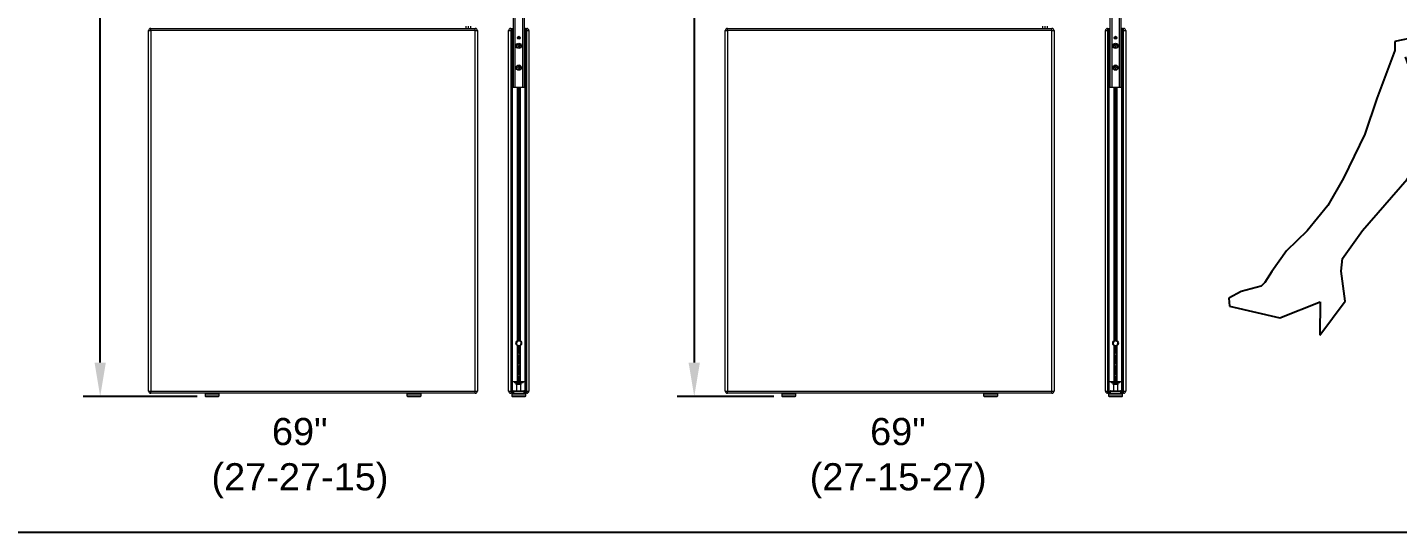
# Model space of a CAD drawing. Header units: inches. Extents: x 9936 to 27102, y -2774 to 11910.
# Drawn here: x 18814 to 21339, y 1620 to 2551 of the extents above; entities that cross this region are included whole.
import ezdxf

# ---------------------------------------------------------------- set-up
doc = ezdxf.new("R2010")
doc.units = ezdxf.units.IN
doc.header["$MEASUREMENT"] = 0
for name, color, linetype in [('COTA', 7, 'Continuous'), ('planta', 8, 'Continuous'), ('RECTO', 20, 'Continuous')]:
    doc.layers.add(name, color=color, linetype=linetype)
doc.styles.get("Standard").update_dxf_attribs({"font": 'arial.ttf'})
doc.dimstyles.new('ISO-25', dxfattribs={"dimtxt": 2.5, "dimasz": 2.5, "dimexe": 1.25, "dimexo": 0.625, "dimtad": 1, "dimtxsty": 'Standard', "dimcen": 2.5, "dimadec": 0, "dimazin": 0, "dimtfac": 1, "dimtmove": 0, "dimatfit": 3, "dimfxl": 1, "dimarcsym": 0})

# ---------------------------------------------------------------- blocks, each defined once
blk = doc.blocks.new('*D11')
at = {"layer": 'COTA', "color": 0, "lineweight": -2, "transparency": 16777216}
for p, q in [((19021.7, 3600.9), (18916.9, 3600.9)), ((18948.2, 1933.4), (18948.2, 3538.4)), ((19126.7, 1870.9), (18916.9, 1870.9))]:
    blk.add_line(p, q, dxfattribs=at)
at = {"layer": 'COTA', "color": 0, "transparency": 16777216}
for points in [[(18937.7, 3538.4), (18958.6, 3538.4), (18948.2, 3600.9)], [(18937.7, 1933.4), (18958.6, 1933.4), (18948.2, 1870.9)]]:
    blk.add_solid(points, dxfattribs=at)
at = {"layer": 'Defpoints', "color": 0, "transparency": 16777216}
for p in [(18948.2, 3600.9), (19037.4, 3600.9), (19142.4, 1870.9)]:
    blk.add_point(p, dxfattribs=at)
at = {"layer": 'COTA', "color": 0, "transparency": 16777216, "insert": (18900.6, 2735.9), "char_height": 62.5, "attachment_point": 5, "rotation": 90}
blk.add_mtext('1730', dxfattribs=at)
blk = doc.blocks.new('*D12')
at = {"layer": 'COTA', "color": 0, "lineweight": -2, "transparency": 16777216}
for p, q in [((20088.5, 3600.9), (20011.6, 3600.9)), ((20042.9, 3538.4), (20042.9, 1933.4)), ((20189.5, 1870.9), (20011.6, 1870.9))]:
    blk.add_line(p, q, dxfattribs=at)
at = {"layer": 'COTA', "color": 0, "transparency": 16777216}
for points in [[(20032.4, 3538.4), (20053.3, 3538.4), (20042.9, 3600.9)], [(20032.4, 1933.4), (20053.3, 1933.4), (20042.9, 1870.9)]]:
    blk.add_solid(points, dxfattribs=at)
at = {"layer": 'Defpoints', "color": 0, "transparency": 16777216}
for p in [(20104.1, 3600.9), (20042.9, 1870.9), (20205.1, 1870.9)]:
    blk.add_point(p, dxfattribs=at)
at = {"layer": 'COTA', "color": 0, "transparency": 16777216, "insert": (19995.3, 2735.9), "char_height": 62.5, "attachment_point": 5, "rotation": 90}
blk.add_mtext('1730', dxfattribs=at)
blk = doc.blocks.new('02FFMA09')
at = {"color": 0, "linetype": 'ByBlock'}
for p, q in [((-4.358, 28.515), (-5.46, 28.012)), ((-3.226, 28.873), (-4.358, 28.515)), ((-2.526, 28.803), (-3.226, 28.873)), ((-1.594, 28.624), (-2.526, 28.803)), ((-0.598, 27.817), (-1.594, 28.624)), ((-5.46, 28.012), (-6.706, 27.303)), ((0.137, 26.804), (-0.598, 27.817)), ((-6.706, 27.303), (-8.006, 26.1)), ((0.578, 26.313), (0.137, 26.804)), ((-8.006, 26.1), (-8.348, 25.166)), ((0.507, 25.887), (-0.852, 26.182)), ((1.256, 25.183), (0.578, 26.313)), ((-8.348, 25.166), (-7.963, 24.238)), ((1.647, 23.614), (1.256, 25.183)), ((-7.963, 24.238), (-7.355, 23.888)), ((-7.355, 23.888), (-6.659, 24.023)), ((-6.659, 24.023), (-6.401, 22.961)), ((-6.622, 24.044), (-6.273, 24.047)), ((-6.273, 24.047), (-5.776, 23.789)), ((-5.915, 24.287), (-5.189, 24.628)), ((-5.62, 24.03), (-4.54, 24.371)), ((-5.189, 24.628), (-4.412, 24.801)), ((-4.54, 24.371), (-3.988, 24.242)), ((-4.412, 24.801), (-3.859, 24.718)), ((-3.859, 24.718), (-3.384, 24.499)), ((-3.384, 24.499), (-3.429, 24.114)), ((0.744, 24.291), (0.153, 24.646)), ((1.158, 23.581), (0.744, 24.291)), ((-6.172, 23.298), (-5.748, 23.298)), ((-5.915, 23.086), (-6.005, 23.17)), ((-5.748, 23.298), (-5.915, 23.086)), ((-5.776, 23.789), (-5.215, 22.687)), ((-2.099, 22.829), (-1.54, 23.086)), ((0.921, 23.227), (-0.202, 23.641)), ((1.774, 22.218), (1.647, 23.614)), ((-6.401, 22.961), (-6.62, 21.766)), ((-5.215, 22.687), (-4.222, 22.259)), ((-4.887, 23.002), (-4.2, 22.656)), ((-4.222, 22.259), (-3.203, 22.267)), ((-4.2, 22.656), (-3.211, 22.611)), ((-3.211, 22.611), (-2.099, 22.829)), ((-3.203, 22.267), (-2.854, 22.299)), ((-2.854, 22.299), (-2.733, 21.659)), ((-1.384, 22.104), (0.389, 22.281)), ((0.389, 22.281), (-0.616, 22.754)), ((1.276, 22.636), (0.685, 22.872)), ((1.781, 21.316), (1.774, 22.218)), ((-6.62, 21.766), (-5.863, 21.656)), ((-5.863, 21.656), (-5.58, 21.145)), ((-2.733, 21.659), (-2.145, 20.878)), ((-1.502, 21.513), (-0.852, 21.394)), ((-0.852, 21.394), (0.389, 21.513)), ((0.389, 21.513), (1.039, 21.749)), ((1.321, 20.643), (1.781, 21.316)), ((-5.58, 21.145), (-5.58, 21.087)), ((-5.58, 21.087), (-4.583, 20.015)), ((-2.145, 20.878), (-1.212, 20.769)), ((-1.212, 20.769), (-0.107, 20.778)), ((0.153, 20.389), (-0.675, 20.271)), ((-0.107, 20.778), (0.358, 20.898)), ((1.321, 20.643), (0.153, 20.389)), ((2.024, 20.067), (1.321, 20.643)), ((-4.583, 20.015), (-3.389, 20.024)), ((-3.389, 20.024), (-2.803, 19.476)), ((-1.68, 19.68), (-2.744, 18.971)), ((-0.675, 20.271), (-1.68, 19.68)), ((2.146, 19.311), (2.024, 20.067)), ((-2.803, 19.476), (-2.735, 18.167)), ((-1.834, 18.348), (-0.85, 19.055)), ((-0.85, 19.055), (0.225, 19.354)), ((0.225, 19.354), (1.363, 18.926)), ((1.363, 18.926), (2.944, 17.716)), ((3.086, 18.154), (2.146, 19.311)), ((-2.735, 18.167), (-3.129, 16.563)), ((-2.497, 17.557), (-1.834, 18.348)), ((3.768, 16.646), (3.086, 18.154)), ((-2.601, 16.043), (-2.032, 17.677)), ((2.944, 17.716), (2.956, 16.203)), ((-3.129, 16.563), (-4.218, 14.313)), ((-2.556, 14.006), (-2.601, 16.043)), ((2.375, 16.111), (1.476, 11.971)), ((2.956, 16.203), (3.61, 14.52)), ((4.067, 15.572), (3.768, 16.646)), ((4.026, 13.418), (4.067, 15.572)), ((-4.218, 14.313), (-5.193, 12.501)), ((3.61, 14.52), (3.301, 13.034)), ((-2.953, 12.635), (-2.556, 14.006)), ((3.724, 11.116), (4.026, 13.418)), ((-5.193, 12.501), (-5.475, 11.306)), ((-3.112, 10.655), (-2.953, 12.635)), ((3.301, 13.034), (2.64, 11.981)), ((-1.865, 11.218), (-1.785, 12.15)), ((1.476, 11.971), (1.004, 9.057)), ((2.64, 11.981), (2.004, 11.452)), ((-5.475, 11.306), (-5.497, 10.432)), ((-3.129, 9.141), (-3.112, 10.655)), ((-2.436, 9.729), (-1.865, 11.218)), ((2.575, 9.186), (3.724, 11.116)), ((-5.497, 10.432), (-5.256, 9.387)), ((-5.256, 9.387), (-5.508, 8.162)), ((-3.353, 8.005), (-3.216, 8.995)), ((-3.216, 8.995), (-2.436, 9.729)), ((1.004, 9.057), (0.41, 6.812)), ((1.803, 7.317), (2.575, 9.186)), ((-5.508, 8.162), (-6.028, 7.663)), ((-3.405, 7.218), (-3.353, 8.005)), ((-11.525, 7.184), (-12.771, 6.475)), ((-10.392, 7.484), (-11.525, 7.184)), ((-9.224, 6.969), (-10.392, 7.484)), ((-6.028, 7.663), (-8, 6.717)), ((-7.648, 6.428), (-6.054, 7.198)), ((-6.054, 7.198), (-4.948, 7.294)), ((-4.948, 7.294), (-4.311, 7.619)), ((-4.311, 7.619), (-3.643, 7.886)), ((-3.643, 7.886), (-3.405, 7.218)), ((1.185, 4.519), (1.803, 7.317)), ((-12.771, 6.475), (-17.54, 5.972)), ((-12.771, 6.475), (-11.96, 6.148)), ((-12.125, 5.782), (-11.636, 6.455)), ((-11.636, 6.455), (-10.913, 7.043)), ((-11.561, 6.436), (-11.195, 6.408)), ((-11.195, 6.727), (-10.824, 6.648)), ((-10.913, 7.043), (-9.249, 6.474)), ((-9.249, 6.474), (-8.477, 6.025)), ((-8, 6.717), (-9.224, 6.969)), ((-8.46, 6.014), (-7.648, 6.428)), ((-7.719, 6.357), (-7.139, 4.354)), ((0.41, 6.812), (-0.275, 5.176)), ((-18.502, 6.139), (-19.955, 5.837)), ((-19.955, 5.837), (-19.95, 5.255)), ((-17.54, 5.972), (-18.502, 6.139)), ((-17.858, 5.621), (-15.985, 4.326)), ((-11.977, 5.405), (-12.125, 5.782)), ((-10.106, 4.314), (-11.977, 5.405)), ((-11.853, 6.148), (-11.38, 6.093)), ((-8.455, 5.345), (-8.46, 6.014)), ((-8.446, 4.181), (-8.455, 5.345)), ((-19.95, 5.255), (-21.119, 2.161)), ((-19.278, 4.853), (-17.73, 0.47)), ((-1.23, 4.5), (-2.48, 4.228)), ((-0.275, 5.176), (-1.23, 4.5)), ((0.915, 1.839), (1.185, 4.519)), ((-15.985, 4.326), (-14.257, 2.942)), ((-9.26, 4.058), (-10.106, 4.314)), ((-9.26, 4.058), (-8.477, 4.252)), ((-8.588, 3.772), (-7.154, 2.823)), ((-7.078, 4.192), (-8.446, 4.181)), ((-5.595, 4.32), (-7.078, 4.192)), ((-4.022, 4.216), (-5.595, 4.32)), ((-2.48, 4.228), (-4.022, 4.216)), ((-14.257, 2.942), (-12.067, 2.057)), ((-7.154, 2.823), (-5.316, 2.168)), ((-21.119, 2.161), (-21.887, -0.144)), ((-12.067, 2.057), (-9.79, 1.144)), ((-5.316, 2.168), (-3.307, 2.039)), ((0.845, -0.403), (0.915, 1.839)), ((-9.79, 1.144), (-6, 0.3)), ((-4.087, 1.363), (-3.037, 1.022)), ((-3.037, 1.022), (-1.64, 1.033)), ((-1.64, 1.033), (-0.389, 1.101)), ((-0.389, 1.101), (0.253, 0.931)), ((-17.73, 0.47), (-16.313, -2.022)), ((-6, 0.3), (-3.493, -0.204)), ((-21.887, -0.144), (-23.261, -3.007)), ((-7.123, -1.193), (-4.39, -0.764)), ((-4.39, -0.764), (-2.035, -0.542)), ((-2.035, -0.542), (-0.955, -0.97)), ((-0.109, -1.225), (0.845, -0.403)), ((-18.697, -2.36), (-17.58, -1.009)), ((-10.232, -1.887), (-7.123, -1.193)), ((-0.955, -0.97), (-0.109, -1.225)), ((-19.157, -3.063), (-18.697, -2.36)), ((-18.697, -2.36), (-17.747, -4.71)), ((-16.313, -2.022), (-14.846, -3.582)), ((-13.767, -3.777), (-12.962, -2.607)), ((-12.962, -2.607), (-10.232, -1.887)), ((-23.261, -3.007), (-24.295, -4.762)), ((-22.042, -6.374), (-19.157, -3.063)), ((-14.846, -3.582), (-14.759, -3.581)), ((-13.792, -4.33), (-13.767, -3.777)), ((-13.57, -6.744), (-13.792, -4.33)), ((-24.295, -4.762), (-25.621, -6.402)), ((-17.747, -4.71), (-16.708, -7.351)), ((-25.621, -6.402), (-26.95, -7.693)), ((-23.337, -8.189), (-22.042, -6.374)), ((-13.261, -8.924), (-13.57, -6.744)), ((-26.95, -7.693), (-27.9, -9.039)), ((-16.708, -7.351), (-15.79, -9.352)), ((-23.418, -9.004), (-23.337, -8.189)), ((-28.36, -9.741), (-28.591, -9.976)), ((-27.9, -9.039), (-28.36, -9.741)), ((-23.17, -10.952), (-23.418, -9.004)), ((-15.79, -9.352), (-15.744, -15.172)), ((-12.508, -12.236), (-13.261, -8.924)), ((-29.898, -10.336), (-30.68, -10.749)), ((-28.591, -9.976), (-29.898, -10.336)), ((-30.68, -10.749), (-30.647, -11.273)), ((-30.647, -11.273), (-27.382, -12.033)), ((-27.382, -12.033), (-24.77, -10.994)), ((-24.812, -13.148), (-23.17, -10.952)), ((-24.77, -10.994), (-24.812, -13.119)), ((-12.069, -12.495), (-12.508, -12.236)), ((-24.812, -13.119), (-24.812, -13.148)), ((-11.531, -14.295), (-12.069, -12.495)), ((-13.897, -16.962), (-12.661, -14.973)), ((-12.661, -14.973), (-12.27, -16.571)), ((-12.27, -16.571), (-11.531, -14.295)), ((-15.744, -15.172), (-17.423, -16.379)), ((-17.423, -16.379), (-14.274, -17.111)), ((-14.274, -17.111), (-13.897, -16.962))]:
    blk.add_line(p, q, dxfattribs=at)

msp = doc.modelspace()

# ---------------------------------------------------------------- linework, layer by layer
msp.add_lwpolyline([(9936, 4344.958), (27102.135, 4344.958), (27102.135, 1620), (9936, 1620)], close=True)
at = {"layer": 'RECTO', "linetype": 'Continuous', "lineweight": 0}
for p, q in [((19709.022, 2660.915), (19709.022, 2440.915)), ((19712.568, 2660.915), (19712.568, 2440.915)), ((19726.475, 2660.915), (19726.475, 2440.915)), ((19730.021, 2440.915), (19730.021, 2660.915)), ((20808.729, 2660.915), (20808.729, 2440.915)), ((20812.276, 2660.915), (20812.276, 2440.915)), ((20826.182, 2660.915), (20826.182, 2440.915)), ((20829.729, 2440.915), (20829.729, 2660.915)), ((19621.77, 2552.915), (19621.77, 2548.915)), ((19626.404, 2552.915), (19626.404, 2548.915)), ((19630.566, 2552.915), (19630.566, 2548.915)), ((20684.552, 2552.915), (20684.552, 2548.915)), ((20689.185, 2552.915), (20689.185, 2548.915)), ((20693.348, 2552.915), (20693.348, 2548.915)), ((19037.366, 1880.915), (19037.366, 2544.915)), ((19037.366, 2544.915), (19041.366, 2544.915)), ((19041.366, 2544.915), (19041.366, 2548.915)), ((19041.366, 2548.915), (19639.366, 2548.915)), ((19041.366, 2544.915), (19041.366, 1880.915)), ((19639.366, 2544.915), (19041.366, 2544.915)), ((19639.366, 2544.915), (19639.366, 2548.915)), ((19639.366, 1880.915), (19639.366, 2544.915)), ((19639.366, 2544.915), (19643.366, 2544.915)), ((19643.366, 2544.915), (19643.366, 1880.915)), ((19700.822, 1880.915), (19700.822, 2544.915)), ((19700.822, 2544.915), (19704.822, 2544.915)), ((19704.822, 2548.915), (19704.822, 2544.915)), ((19704.822, 2548.915), (19706.822, 2548.915)), ((19704.822, 2544.915), (19704.822, 1880.915)), ((19706.822, 2544.915), (19704.822, 2544.915)), ((19706.822, 2548.915), (19706.822, 2547.743)), ((19706.822, 2548.915), (19707.922, 2548.915)), ((19706.822, 2548.915), (19706.822, 2544.915)), ((19707.922, 2547.743), (19706.822, 2547.743)), ((19706.822, 2547.743), (19706.822, 2544.915)), ((19706.822, 2544.915), (19707.922, 2544.915)), ((19706.822, 1880.915), (19706.822, 2544.915)), ((19707.922, 2548.915), (19707.922, 2547.743)), ((19707.922, 2547.743), (19707.922, 2544.915)), ((19707.922, 1880.915), (19707.922, 2544.915)), ((19707.922, 2528.115), (19709.022, 2528.115)), ((19717.325, 2533.215), (19718.92, 2533.215)), ((19721.379, 2530.215), (19717.665, 2530.215)), ((19718.92, 2533.215), (19718.92, 2530.215)), ((19718.92, 2533.215), (19721.718, 2533.215)), ((19730.021, 2528.115), (19731.122, 2528.115)), ((19731.122, 2547.743), (19731.122, 2548.915)), ((19732.222, 2548.915), (19731.122, 2548.915)), ((19732.222, 2547.743), (19731.122, 2547.743)), ((19731.122, 2544.915), (19731.122, 2547.743)), ((19732.222, 2544.915), (19731.122, 2544.915)), ((19731.122, 1880.915), (19731.122, 2544.915)), ((19732.222, 2548.915), (19732.222, 2547.743)), ((19732.222, 2544.915), (19732.222, 2548.915)), ((19732.222, 2548.915), (19734.222, 2548.915)), ((19732.222, 2547.743), (19732.222, 2544.915)), ((19732.222, 1880.915), (19732.222, 2544.915)), ((19734.222, 2544.915), (19732.222, 2544.915)), ((19734.222, 2544.915), (19734.222, 2548.915)), ((19734.222, 2544.915), (19738.222, 2544.915)), ((19734.222, 1880.915), (19734.222, 2544.915)), ((19738.222, 2544.915), (19738.222, 1880.915)), ((20100.148, 1880.915), (20100.148, 2544.915)), ((20100.148, 2544.915), (20104.148, 2544.915)), ((20104.148, 2544.915), (20104.148, 2548.915)), ((20104.148, 2548.915), (20702.148, 2548.915)), ((20702.148, 2544.915), (20104.148, 2544.915)), ((20104.148, 2544.915), (20104.148, 1880.915)), ((20702.148, 2544.915), (20702.148, 2548.915)), ((20702.148, 2544.915), (20706.148, 2544.915)), ((20702.148, 1880.915), (20702.148, 2544.915)), ((20706.148, 2544.915), (20706.148, 1880.915)), ((20800.529, 2544.915), (20804.529, 2544.915)), ((20800.529, 1880.915), (20800.529, 2544.915)), ((20804.529, 2548.915), (20804.529, 2544.915)), ((20804.529, 2548.915), (20806.529, 2548.915)), ((20804.529, 2544.915), (20804.529, 1880.915)), ((20806.529, 2544.915), (20804.529, 2544.915)), ((20806.529, 2548.915), (20807.629, 2548.915)), ((20806.529, 2548.915), (20806.529, 2547.743)), ((20806.529, 2548.915), (20806.529, 2544.915)), ((20807.629, 2547.743), (20806.529, 2547.743)), ((20806.529, 2547.743), (20806.529, 2544.915)), ((20806.529, 2544.915), (20807.629, 2544.915)), ((20806.529, 1880.915), (20806.529, 2544.915)), ((20807.629, 2548.915), (20807.629, 2547.743)), ((20807.629, 2547.743), (20807.629, 2544.915)), ((20807.629, 1880.915), (20807.629, 2544.915)), ((20807.629, 2528.115), (20808.729, 2528.115)), ((20817.032, 2533.215), (20818.627, 2533.215)), ((20821.087, 2530.215), (20817.325, 2530.215)), ((20818.627, 2533.215), (20818.627, 2530.215)), ((20818.627, 2533.215), (20821.426, 2533.215)), ((20829.729, 2528.115), (20830.829, 2528.115)), ((20831.929, 2548.915), (20830.829, 2548.915)), ((20830.829, 2547.743), (20830.829, 2548.915)), ((20831.929, 2547.743), (20830.829, 2547.743)), ((20830.829, 2544.915), (20830.829, 2547.743)), ((20831.929, 2544.915), (20830.829, 2544.915)), ((20830.829, 1880.915), (20830.829, 2544.915)), ((20831.929, 2548.915), (20831.929, 2547.743)), ((20831.929, 2548.915), (20833.929, 2548.915)), ((20831.929, 2544.915), (20831.929, 2548.915)), ((20831.929, 2547.743), (20831.929, 2544.915)), ((20831.929, 1880.915), (20831.929, 2544.915)), ((20833.929, 2544.915), (20831.929, 2544.915)), ((20833.929, 2544.915), (20833.929, 2548.915)), ((20833.929, 1880.915), (20833.929, 2544.915)), ((20833.929, 2544.915), (20837.929, 2544.915)), ((20837.929, 2544.915), (20837.929, 1880.915)), ((19717.522, 2517.515), (19717.522, 2516.315)), ((19718.922, 2517.515), (19717.522, 2517.515)), ((19718.922, 2516.315), (19717.522, 2516.315)), ((19720.122, 2518.915), (19718.922, 2518.915)), ((19718.922, 2518.915), (19718.922, 2517.515)), ((19718.922, 2516.315), (19718.922, 2514.915)), ((19720.122, 2514.915), (19718.922, 2514.915)), ((19720.122, 2518.915), (19720.122, 2517.515)), ((19721.522, 2517.515), (19720.122, 2517.515)), ((19720.122, 2516.315), (19720.122, 2514.915)), ((19721.522, 2516.315), (19720.122, 2516.315)), ((19721.522, 2517.515), (19721.522, 2516.315)), ((20818.629, 2517.515), (20817.229, 2517.515)), ((20817.229, 2517.515), (20817.229, 2516.315)), ((20818.629, 2516.315), (20817.229, 2516.315)), ((20819.829, 2518.915), (20818.629, 2518.915)), ((20818.629, 2518.915), (20818.629, 2517.515)), ((20818.629, 2516.315), (20818.629, 2514.915)), ((20819.829, 2514.915), (20818.629, 2514.915)), ((20819.829, 2518.915), (20819.829, 2517.515)), ((20821.229, 2517.515), (20819.829, 2517.515)), ((20819.829, 2516.315), (20819.829, 2514.915)), ((20821.229, 2516.315), (20819.829, 2516.315)), ((20821.229, 2517.515), (20821.229, 2516.315)), ((19718.922, 2477.515), (19717.522, 2477.515)), ((19717.522, 2477.515), (19717.522, 2476.315)), ((19718.922, 2476.315), (19717.522, 2476.315)), ((19718.922, 2478.915), (19718.922, 2477.515)), ((19720.122, 2478.915), (19718.922, 2478.915)), ((19718.922, 2476.315), (19718.922, 2474.915)), ((19720.122, 2474.915), (19718.922, 2474.915)), ((19720.122, 2478.915), (19720.122, 2477.515)), ((19721.522, 2477.515), (19720.122, 2477.515)), ((19720.122, 2476.315), (19720.122, 2474.915)), ((19721.522, 2476.315), (19720.122, 2476.315)), ((19721.522, 2477.515), (19721.522, 2476.315)), ((20817.229, 2477.515), (20817.229, 2476.315)), ((20818.629, 2477.515), (20817.229, 2477.515)), ((20818.629, 2476.315), (20817.229, 2476.315)), ((20818.629, 2478.915), (20818.629, 2477.515)), ((20819.829, 2478.915), (20818.629, 2478.915)), ((20818.629, 2476.315), (20818.629, 2474.915)), ((20819.829, 2474.915), (20818.629, 2474.915)), ((20819.829, 2478.915), (20819.829, 2477.515)), ((20821.229, 2477.515), (20819.829, 2477.515)), ((20819.829, 2476.315), (20819.829, 2474.915)), ((20821.229, 2476.315), (20819.829, 2476.315)), ((20821.229, 2477.515), (20821.229, 2476.315)), ((19709.022, 2440.915), (19712.568, 2440.915)), ((19712.568, 2440.915), (19726.475, 2440.915)), ((19716.372, 2440.915), (19716.372, 1976.915)), ((19717.182, 1976.915), (19717.182, 2440.915)), ((19718.272, 1976.915), (19718.272, 2440.915)), ((19718.673, 1974.096), (19718.673, 2440.915)), ((19720.37, 1974.096), (19720.37, 2440.915)), ((19720.772, 2440.915), (19720.772, 1976.915)), ((19721.861, 1976.915), (19721.861, 2440.915)), ((19722.672, 1976.915), (19722.672, 2440.915)), ((19726.475, 2440.915), (19730.021, 2440.915)), ((20808.729, 2440.915), (20812.276, 2440.915)), ((20812.276, 2440.915), (20826.182, 2440.915)), ((20816.079, 2440.915), (20816.079, 1976.915)), ((20816.89, 1976.915), (20816.89, 2440.915)), ((20817.979, 1976.915), (20817.979, 2440.915)), ((20818.381, 1974.096), (20818.381, 2440.915)), ((20820.078, 1974.096), (20820.078, 2440.915)), ((20820.479, 2440.915), (20820.479, 1976.915)), ((20821.568, 1976.915), (20821.568, 2440.915)), ((20822.379, 1976.915), (20822.379, 2440.915)), ((20826.182, 2440.915), (20829.729, 2440.915)), ((19715.892, 1971.705), (19715.29, 1967.167)), ((19720.123, 1973.454), (19715.892, 1971.705)), ((19716.372, 1976.915), (19717.182, 1976.915)), ((19716.429, 1976.915), (19716.429, 1973.157)), ((19717.182, 1976.915), (19718.272, 1976.915)), ((19717.719, 1973.846), (19717.719, 1976.915)), ((19723.753, 1970.663), (19720.123, 1973.454)), ((19720.772, 1976.915), (19721.861, 1976.915)), ((19721.324, 1976.915), (19721.324, 1973.846)), ((19721.861, 1976.915), (19722.672, 1976.915)), ((19722.614, 1973.157), (19722.614, 1976.915)), ((19723.151, 1966.124), (19723.753, 1970.663)), ((20815.599, 1971.705), (20814.998, 1967.167)), ((20819.831, 1973.454), (20815.599, 1971.705)), ((20816.079, 1976.915), (20816.89, 1976.915)), ((20816.137, 1976.915), (20816.137, 1973.157)), ((20816.89, 1976.915), (20817.979, 1976.915)), ((20817.426, 1973.846), (20817.426, 1976.915)), ((20823.461, 1970.663), (20819.831, 1973.454)), ((20820.479, 1976.915), (20821.568, 1976.915)), ((20821.032, 1976.915), (20821.032, 1973.846)), ((20821.568, 1976.915), (20822.379, 1976.915)), ((20822.321, 1973.157), (20822.321, 1976.915)), ((20822.859, 1966.124), (20823.461, 1970.663)), ((19715.29, 1967.167), (19718.92, 1964.376)), ((19716.429, 1964.672), (19716.429, 1896.615)), ((19717.719, 1951.029), (19717.719, 1963.984)), ((19717.719, 1931.029), (19717.719, 1946.801)), ((19718.673, 1951.56), (19718.673, 1963.734)), ((19718.673, 1931.56), (19718.673, 1946.269)), ((19718.92, 1964.376), (19723.151, 1966.124)), ((19720.37, 1951.56), (19720.37, 1963.734)), ((19720.37, 1931.56), (19720.37, 1946.269)), ((19721.324, 1963.984), (19721.324, 1951.029)), ((19721.324, 1946.801), (19721.324, 1931.029)), ((19722.614, 1896.615), (19722.614, 1964.672)), ((20814.998, 1967.167), (20818.627, 1964.376)), ((20816.137, 1964.672), (20816.137, 1896.615)), ((20817.426, 1951.029), (20817.426, 1963.984)), ((20817.426, 1931.029), (20817.426, 1946.801)), ((20818.381, 1951.56), (20818.381, 1963.734)), ((20818.381, 1931.56), (20818.381, 1946.269)), ((20818.627, 1964.376), (20822.859, 1966.124)), ((20820.078, 1951.56), (20820.078, 1963.734)), ((20820.078, 1931.56), (20820.078, 1946.269)), ((20821.032, 1963.984), (20821.032, 1951.029)), ((20821.032, 1946.801), (20821.032, 1931.029)), ((20822.321, 1896.615), (20822.321, 1964.672)), ((19717.719, 1911.029), (19717.719, 1926.801)), ((19718.673, 1911.56), (19718.673, 1926.269)), ((19720.37, 1911.56), (19720.37, 1926.269)), ((19721.324, 1926.801), (19721.324, 1911.029)), ((20817.426, 1911.029), (20817.426, 1926.801)), ((20818.381, 1911.56), (20818.381, 1926.269)), ((20820.078, 1911.56), (20820.078, 1926.269)), ((20821.032, 1926.801), (20821.032, 1911.029)), ((19716.429, 1897.715), (19707.922, 1897.715)), ((19711.522, 1897.715), (19711.522, 1896.715)), ((19711.522, 1896.715), (19716.429, 1896.715)), ((19714.272, 1896.215), (19712.022, 1896.215)), ((19714.272, 1896.615), (19714.272, 1895.615)), ((19714.272, 1896.615), (19716.429, 1896.615)), ((19714.272, 1895.615), (19724.772, 1895.615)), ((19714.957, 1892.615), (19714.957, 1895.615)), ((19717.719, 1896.615), (19716.429, 1896.615)), ((19717.543, 1892.615), (19717.543, 1895.615)), ((19717.719, 1896.615), (19717.719, 1906.801)), ((19717.719, 1896.615), (19721.324, 1896.615)), ((19718.673, 1897.715), (19718.673, 1906.269)), ((19720.37, 1897.715), (19718.673, 1897.715)), ((19720.37, 1897.715), (19720.37, 1906.269)), ((19721.324, 1906.801), (19721.324, 1896.615)), ((19722.614, 1896.615), (19721.324, 1896.615)), ((19722.108, 1892.615), (19722.108, 1895.615)), ((19731.122, 1897.715), (19722.614, 1897.715)), ((19722.614, 1896.715), (19727.522, 1896.715)), ((19722.614, 1896.615), (19724.772, 1896.615)), ((19724.087, 1892.615), (19724.087, 1895.615)), ((19724.772, 1895.615), (19724.772, 1896.615)), ((19727.022, 1896.215), (19724.772, 1896.215)), ((19727.522, 1896.715), (19727.522, 1897.715)), ((20816.137, 1897.715), (20807.629, 1897.715)), ((20811.229, 1897.715), (20811.229, 1896.715)), ((20811.229, 1896.715), (20816.137, 1896.715)), ((20813.979, 1896.215), (20811.729, 1896.215)), ((20813.979, 1896.615), (20813.979, 1895.615)), ((20813.979, 1896.615), (20816.137, 1896.615)), ((20813.979, 1895.615), (20824.479, 1895.615)), ((20814.664, 1892.615), (20814.664, 1895.615)), ((20817.426, 1896.615), (20816.137, 1896.615)), ((20817.25, 1892.615), (20817.25, 1895.615)), ((20817.426, 1896.615), (20817.426, 1906.801)), ((20817.426, 1896.615), (20821.032, 1896.615)), ((20818.381, 1897.715), (20818.381, 1906.269)), ((20820.078, 1897.715), (20818.381, 1897.715)), ((20820.078, 1897.715), (20820.078, 1906.269)), ((20821.032, 1906.801), (20821.032, 1896.615)), ((20822.321, 1896.615), (20821.032, 1896.615)), ((20821.815, 1892.615), (20821.815, 1895.615)), ((20830.829, 1897.715), (20822.321, 1897.715)), ((20822.321, 1896.715), (20827.229, 1896.715)), ((20822.321, 1896.615), (20824.479, 1896.615)), ((20823.794, 1892.615), (20823.794, 1895.615)), ((20824.479, 1895.615), (20824.479, 1896.615)), ((20826.729, 1896.215), (20824.479, 1896.215)), ((20827.229, 1896.715), (20827.229, 1897.715)), ((19037.366, 1880.915), (19041.366, 1880.915)), ((19041.366, 1876.915), (19041.366, 1880.915)), ((19041.366, 1880.915), (19639.366, 1880.915)), ((19639.366, 1876.915), (19041.366, 1876.915)), ((19141.366, 1875.915), (19141.366, 1871.915)), ((19141.366, 1875.915), (19154.366, 1875.915)), ((19141.366, 1871.915), (19154.366, 1871.915)), ((19142.366, 1870.915), (19154.366, 1870.915)), ((19154.366, 1875.915), (19167.366, 1875.915)), ((19154.366, 1871.915), (19167.366, 1871.915)), ((19154.366, 1870.915), (19166.366, 1870.915)), ((19167.366, 1871.915), (19167.366, 1875.915)), ((19513.366, 1875.915), (19513.366, 1871.915)), ((19513.366, 1875.915), (19526.366, 1875.915)), ((19513.366, 1871.915), (19526.366, 1871.915)), ((19514.366, 1870.915), (19526.366, 1870.915)), ((19526.366, 1875.915), (19539.366, 1875.915)), ((19526.366, 1871.915), (19539.366, 1871.915)), ((19526.366, 1870.915), (19538.366, 1870.915)), ((19539.366, 1871.915), (19539.366, 1875.915)), ((19639.366, 1876.915), (19639.366, 1880.915)), ((19639.366, 1880.915), (19643.366, 1880.915)), ((19700.822, 1880.915), (19704.822, 1880.915)), ((19704.822, 1880.915), (19704.822, 1876.915)), ((19704.822, 1880.915), (19706.822, 1880.915)), ((19706.822, 1876.915), (19704.822, 1876.915)), ((19706.522, 1875.915), (19706.522, 1871.915)), ((19706.522, 1875.915), (19732.522, 1875.915)), ((19706.522, 1871.915), (19732.522, 1871.915)), ((19706.822, 1880.915), (19706.822, 1878.086)), ((19707.922, 1880.915), (19706.822, 1880.915)), ((19706.822, 1880.915), (19706.822, 1876.915)), ((19706.822, 1878.086), (19707.922, 1878.086)), ((19706.822, 1878.086), (19706.822, 1876.915)), ((19707.922, 1876.915), (19706.822, 1876.915)), ((19707.522, 1870.915), (19731.522, 1870.915)), ((19707.922, 1880.915), (19707.922, 1878.086)), ((19707.922, 1878.086), (19707.922, 1876.915)), ((19707.922, 1876.915), (19731.122, 1876.915)), ((19709.722, 1880.915), (19709.722, 1876.915)), ((19709.722, 1880.915), (19729.322, 1880.915)), ((19710.222, 1881.415), (19728.822, 1881.415)), ((19717.543, 1892.615), (19714.957, 1892.615)), ((19715.553, 1892.615), (19715.553, 1881.415)), ((19722.108, 1892.615), (19717.543, 1892.615)), ((19724.087, 1892.615), (19722.108, 1892.615)), ((19723.49, 1881.415), (19723.49, 1892.615)), ((19729.322, 1876.915), (19729.322, 1880.915)), ((19731.122, 1878.086), (19731.122, 1880.915)), ((19732.222, 1880.915), (19731.122, 1880.915)), ((19731.122, 1878.086), (19732.222, 1878.086)), ((19731.122, 1876.915), (19731.122, 1878.086)), ((19732.222, 1876.915), (19731.122, 1876.915)), ((19732.222, 1880.915), (19732.222, 1878.086)), ((19732.222, 1880.915), (19734.222, 1880.915)), ((19732.222, 1876.915), (19732.222, 1880.915)), ((19732.222, 1878.086), (19732.222, 1876.915)), ((19734.222, 1876.915), (19732.222, 1876.915)), ((19732.522, 1871.915), (19732.522, 1875.915)), ((19734.222, 1880.915), (19738.222, 1880.915)), ((19734.222, 1876.915), (19734.222, 1880.915)), ((20100.148, 1880.915), (20104.148, 1880.915)), ((20104.148, 1876.915), (20104.148, 1880.915)), ((20104.148, 1880.915), (20702.148, 1880.915)), ((20702.148, 1876.915), (20104.148, 1876.915)), ((20204.148, 1875.915), (20204.148, 1871.915)), ((20204.148, 1875.915), (20217.148, 1875.915)), ((20204.148, 1871.915), (20217.148, 1871.915)), ((20205.148, 1870.915), (20217.148, 1870.915)), ((20217.148, 1875.915), (20230.148, 1875.915)), ((20217.148, 1871.915), (20230.148, 1871.915)), ((20217.148, 1870.915), (20229.148, 1870.915)), ((20230.148, 1871.915), (20230.148, 1875.915)), ((20576.148, 1875.915), (20576.148, 1871.915)), ((20576.148, 1875.915), (20589.148, 1875.915)), ((20576.148, 1871.915), (20589.148, 1871.915)), ((20577.148, 1870.915), (20589.148, 1870.915)), ((20589.148, 1875.915), (20602.148, 1875.915)), ((20589.148, 1871.915), (20602.148, 1871.915)), ((20589.148, 1870.915), (20601.148, 1870.915)), ((20602.148, 1871.915), (20602.148, 1875.915)), ((20702.148, 1876.915), (20702.148, 1880.915)), ((20702.148, 1880.915), (20706.148, 1880.915)), ((20800.529, 1880.915), (20804.529, 1880.915)), ((20804.529, 1880.915), (20806.529, 1880.915)), ((20804.529, 1880.915), (20804.529, 1876.915)), ((20806.529, 1876.915), (20804.529, 1876.915)), ((20806.229, 1875.915), (20806.229, 1871.915)), ((20806.229, 1875.915), (20832.229, 1875.915)), ((20806.229, 1871.915), (20832.229, 1871.915)), ((20806.529, 1880.915), (20806.529, 1878.086)), ((20807.629, 1880.915), (20806.529, 1880.915)), ((20806.529, 1880.915), (20806.529, 1876.915)), ((20806.529, 1878.086), (20807.629, 1878.086)), ((20806.529, 1878.086), (20806.529, 1876.915)), ((20807.629, 1876.915), (20806.529, 1876.915)), ((20807.229, 1870.915), (20831.229, 1870.915)), ((20807.629, 1880.915), (20807.629, 1878.086)), ((20807.629, 1878.086), (20807.629, 1876.915)), ((20807.629, 1876.915), (20830.829, 1876.915)), ((20809.429, 1880.915), (20809.429, 1876.915)), ((20809.429, 1880.915), (20829.029, 1880.915)), ((20809.929, 1881.415), (20828.529, 1881.415)), ((20817.25, 1892.615), (20814.664, 1892.615)), ((20815.26, 1892.615), (20815.26, 1881.415)), ((20821.815, 1892.615), (20817.25, 1892.615)), ((20823.794, 1892.615), (20821.815, 1892.615)), ((20823.198, 1881.415), (20823.198, 1892.615)), ((20829.029, 1876.915), (20829.029, 1880.915)), ((20830.829, 1878.086), (20830.829, 1880.915)), ((20831.929, 1880.915), (20830.829, 1880.915)), ((20830.829, 1878.086), (20831.929, 1878.086)), ((20830.829, 1876.915), (20830.829, 1878.086)), ((20831.929, 1876.915), (20830.829, 1876.915)), ((20831.929, 1880.915), (20831.929, 1878.086)), ((20831.929, 1880.915), (20833.929, 1880.915)), ((20831.929, 1876.915), (20831.929, 1880.915)), ((20831.929, 1878.086), (20831.929, 1876.915)), ((20833.929, 1876.915), (20831.929, 1876.915)), ((20832.229, 1871.915), (20832.229, 1875.915)), ((20833.929, 1880.915), (20837.929, 1880.915)), ((20833.929, 1876.915), (20833.929, 1880.915))]:
    msp.add_line(p, q, dxfattribs=at)
for centre, radius in [((19719.522, 2531.915), 2.553), ((20819.229, 2531.915), 2.553), ((19719.522, 2516.915), 4.89), ((19719.522, 2516.915), 3.965), ((20819.229, 2516.915), 4.89), ((20819.229, 2516.915), 3.965), ((19719.522, 2476.915), 4.89), ((19719.522, 2476.915), 3.965), ((20819.229, 2476.915), 4.89), ((20819.229, 2476.915), 3.965), ((19719.522, 1968.915), 5.25), ((20819.229, 1968.915), 5.25), ((19719.522, 1948.915), 1.984), ((20819.229, 1948.915), 1.984), ((19719.522, 1928.915), 1.984), ((20819.229, 1928.915), 1.984), ((19719.522, 1908.915), 1.984), ((20819.229, 1908.915), 1.984)]:
    msp.add_circle(centre, radius, dxfattribs=at)
for centre, radius, start, end in [((19041.366, 2544.915), 4, 90, 180), ((19639.366, 2544.915), 4, 0, 90), ((19704.822, 2544.915), 4, 90, 180), ((19734.222, 2544.915), 4, 0, 90), ((20104.148, 2544.915), 4, 90, 180), ((20702.148, 2544.915), 4, 0, 90), ((20804.529, 2544.915), 4, 90, 180), ((20833.929, 2544.915), 4, 0, 90), ((19719.522, 1948.915), 2.778, 130.460082, 229.539918), ((19719.522, 1948.915), 2.778, 72.215847, 107.784153), ((19719.522, 1948.915), 2.778, 252.215847, 287.784153), ((19719.522, 1948.915), 2.778, 310.460082, 49.539918), ((20819.229, 1948.915), 2.778, 130.460082, 229.539918), ((20819.229, 1948.915), 2.778, 72.215847, 107.784153), ((20819.229, 1948.915), 2.778, 252.215847, 287.784153), ((20819.229, 1948.915), 2.778, 310.460082, 49.539918), ((19719.522, 1928.915), 2.778, 130.460082, 229.539918), ((19719.522, 1928.915), 2.778, 72.215847, 107.784153), ((19719.522, 1928.915), 2.778, 252.215847, 287.784153), ((19719.522, 1928.915), 2.778, 310.460082, 49.539918), ((20819.229, 1928.915), 2.778, 130.460082, 229.539918), ((20819.229, 1928.915), 2.778, 72.215847, 107.784153), ((20819.229, 1928.915), 2.778, 252.215847, 287.784153), ((20819.229, 1928.915), 2.778, 310.460082, 49.539918), ((19712.022, 1896.715), 0.5, 180, 270), ((19719.522, 1908.915), 2.778, 130.460082, 229.539918), ((19719.522, 1896.015), 1.9, 116.525352, 161.59152), ((19719.522, 1908.915), 2.778, 72.215847, 107.784153), ((19719.522, 1908.915), 2.778, 252.215847, 287.784153), ((19719.522, 1896.015), 1.9, 18.40848, 63.474648), ((19719.522, 1908.915), 2.778, 310.460082, 49.539918), ((19727.022, 1896.715), 0.5, 270, 0), ((20811.729, 1896.715), 0.5, 180, 270), ((20819.229, 1908.915), 2.778, 130.460082, 229.539918), ((20819.229, 1896.015), 1.9, 116.525352, 161.59152), ((20819.229, 1908.915), 2.778, 72.215847, 107.784153), ((20819.229, 1908.915), 2.778, 252.215847, 287.784153), ((20819.229, 1896.015), 1.9, 18.40848, 63.474648), ((20819.229, 1908.915), 2.778, 310.460082, 49.539918), ((20826.729, 1896.715), 0.5, 270, 0), ((19041.366, 1880.915), 4, 180, 270), ((19142.366, 1875.915), 1, 90, 180), ((19142.366, 1871.915), 1, 180, 270), ((19166.366, 1875.915), 1, 0, 90), ((19166.366, 1871.915), 1, 270, 0), ((19514.366, 1875.915), 1, 90, 180), ((19514.366, 1871.915), 1, 180, 270), ((19538.366, 1875.915), 1, 0, 90), ((19538.366, 1871.915), 1, 270, 0), ((19639.366, 1880.915), 4, 270, 0), ((19704.822, 1880.915), 4, 180, 270), ((19707.522, 1875.915), 1, 90, 180), ((19707.522, 1871.915), 1, 180, 270), ((19710.222, 1880.915), 0.5, 90, 180), ((19728.822, 1880.915), 0.5, 0, 90), ((19731.522, 1875.915), 1, 0, 90), ((19731.522, 1871.915), 1, 270, 0), ((19734.222, 1880.915), 4, 270, 0), ((20104.148, 1880.915), 4, 180, 270), ((20205.148, 1875.915), 1, 90, 180), ((20205.148, 1871.915), 1, 180, 270), ((20229.148, 1875.915), 1, 0, 90), ((20229.148, 1871.915), 1, 270, 0), ((20577.148, 1875.915), 1, 90, 180), ((20577.148, 1871.915), 1, 180, 270), ((20601.148, 1875.915), 1, 0, 90), ((20601.148, 1871.915), 1, 270, 0), ((20702.148, 1880.915), 4, 270, 0), ((20804.529, 1880.915), 4, 180, 270), ((20807.229, 1875.915), 1, 90, 180), ((20807.229, 1871.915), 1, 180, 270), ((20809.929, 1880.915), 0.5, 90, 180), ((20828.529, 1880.915), 0.5, 0, 90), ((20831.229, 1875.915), 1, 0, 90), ((20831.229, 1871.915), 1, 270, 0), ((20833.929, 1880.915), 4, 270, 0)]:
    msp.add_arc(centre, radius, start, end, dxfattribs=at)
for points, knots in [([(19717.719, 1951.029), (19717.81, 1951.102), (19717.992, 1951.25), (19718.37, 1951.456), (19718.618, 1951.542), (19718.673, 1951.56)], [0, 0, 0, 0, 0.43917034, 0.87674758, 1, 1, 1, 1]), ([(19718.673, 1946.269), (19718.485, 1946.345), (19718.108, 1946.495), (19717.835, 1946.704), (19717.738, 1946.785), (19717.719, 1946.801)], [0, 0, 0, 0, 0.4444826, 0.88782305, 1, 1, 1, 1]), ([(19720.37, 1951.56), (19720.559, 1951.485), (19720.935, 1951.335), (19721.208, 1951.126), (19721.305, 1951.045), (19721.324, 1951.029)], [0, 0, 0, 0, 0.4444826, 0.88782305, 1, 1, 1, 1]), ([(19721.324, 1946.801), (19721.233, 1946.727), (19721.051, 1946.58), (19720.673, 1946.373), (19720.425, 1946.288), (19720.37, 1946.269)], [0, 0, 0, 0, 0.43917034, 0.87674758, 1, 1, 1, 1]), ([(20817.426, 1951.029), (20817.517, 1951.102), (20817.699, 1951.25), (20818.077, 1951.456), (20818.326, 1951.542), (20818.381, 1951.56)], [0, 0, 0, 0, 0.43917034, 0.87674758, 1, 1, 1, 1]), ([(20818.381, 1946.269), (20818.192, 1946.345), (20817.816, 1946.495), (20817.543, 1946.704), (20817.446, 1946.785), (20817.426, 1946.801)], [0, 0, 0, 0, 0.4444826, 0.88782305, 1, 1, 1, 1]), ([(20820.078, 1951.56), (20820.266, 1951.485), (20820.643, 1951.335), (20820.916, 1951.126), (20821.012, 1951.045), (20821.032, 1951.029)], [0, 0, 0, 0, 0.4444826, 0.88782305, 1, 1, 1, 1]), ([(20821.032, 1946.801), (20820.941, 1946.727), (20820.759, 1946.58), (20820.381, 1946.373), (20820.132, 1946.288), (20820.078, 1946.269)], [0, 0, 0, 0, 0.43917034, 0.87674758, 1, 1, 1, 1]), ([(19717.719, 1931.029), (19717.81, 1931.102), (19717.992, 1931.25), (19718.37, 1931.456), (19718.618, 1931.542), (19718.673, 1931.56)], [0, 0, 0, 0, 0.43917034, 0.87674758, 1, 1, 1, 1]), ([(19718.673, 1926.269), (19718.485, 1926.345), (19718.108, 1926.495), (19717.835, 1926.704), (19717.738, 1926.785), (19717.719, 1926.801)], [0, 0, 0, 0, 0.4444826, 0.88782305, 1, 1, 1, 1]), ([(19720.37, 1931.56), (19720.559, 1931.485), (19720.935, 1931.335), (19721.208, 1931.126), (19721.305, 1931.045), (19721.324, 1931.029)], [0, 0, 0, 0, 0.4444826, 0.88782305, 1, 1, 1, 1]), ([(19721.324, 1926.801), (19721.233, 1926.727), (19721.051, 1926.58), (19720.673, 1926.373), (19720.425, 1926.288), (19720.37, 1926.269)], [0, 0, 0, 0, 0.43917034, 0.87674758, 1, 1, 1, 1]), ([(20817.426, 1931.029), (20817.517, 1931.102), (20817.699, 1931.25), (20818.077, 1931.456), (20818.326, 1931.542), (20818.381, 1931.56)], [0, 0, 0, 0, 0.43917034, 0.87674758, 1, 1, 1, 1]), ([(20818.381, 1926.269), (20818.192, 1926.345), (20817.816, 1926.495), (20817.543, 1926.704), (20817.446, 1926.785), (20817.426, 1926.801)], [0, 0, 0, 0, 0.4444826, 0.88782305, 1, 1, 1, 1]), ([(20820.078, 1931.56), (20820.266, 1931.485), (20820.643, 1931.335), (20820.916, 1931.126), (20821.012, 1931.045), (20821.032, 1931.029)], [0, 0, 0, 0, 0.4444826, 0.88782305, 1, 1, 1, 1]), ([(20821.032, 1926.801), (20820.941, 1926.727), (20820.759, 1926.58), (20820.381, 1926.373), (20820.132, 1926.288), (20820.078, 1926.269)], [0, 0, 0, 0, 0.43917034, 0.87674758, 1, 1, 1, 1]), ([(19717.719, 1911.029), (19717.81, 1911.102), (19717.992, 1911.25), (19718.37, 1911.456), (19718.618, 1911.542), (19718.673, 1911.56)], [0, 0, 0, 0, 0.439170343, 0.87674758, 1, 1, 1, 1]), ([(19718.673, 1906.269), (19718.485, 1906.345), (19718.108, 1906.495), (19717.835, 1906.704), (19717.738, 1906.785), (19717.719, 1906.801)], [0, 0, 0, 0, 0.4444826, 0.88782305, 1, 1, 1, 1]), ([(19720.37, 1911.56), (19720.559, 1911.485), (19720.935, 1911.335), (19721.208, 1911.126), (19721.305, 1911.045), (19721.324, 1911.029)], [0, 0, 0, 0, 0.4444826, 0.88782305, 1, 1, 1, 1]), ([(19721.324, 1906.801), (19721.233, 1906.727), (19721.051, 1906.58), (19720.673, 1906.373), (19720.425, 1906.288), (19720.37, 1906.269)], [0, 0, 0, 0, 0.43917034, 0.87674758, 1, 1, 1, 1]), ([(20817.426, 1911.029), (20817.517, 1911.102), (20817.699, 1911.25), (20818.077, 1911.456), (20818.326, 1911.542), (20818.381, 1911.56)], [0, 0, 0, 0, 0.439170343, 0.87674758, 1, 1, 1, 1]), ([(20818.381, 1906.269), (20818.192, 1906.345), (20817.816, 1906.495), (20817.543, 1906.704), (20817.446, 1906.785), (20817.426, 1906.801)], [0, 0, 0, 0, 0.4444826, 0.88782305, 1, 1, 1, 1]), ([(20820.078, 1911.56), (20820.266, 1911.485), (20820.643, 1911.335), (20820.916, 1911.126), (20821.012, 1911.045), (20821.032, 1911.029)], [0, 0, 0, 0, 0.4444826, 0.88782305, 1, 1, 1, 1]), ([(20821.032, 1906.801), (20820.941, 1906.727), (20820.759, 1906.58), (20820.381, 1906.373), (20820.132, 1906.288), (20820.078, 1906.269)], [0, 0, 0, 0, 0.43917034, 0.87674758, 1, 1, 1, 1])]:
    msp.add_open_spline(points, degree=3, knots=knots, dxfattribs=at)

# ---------------------------------------------------------------- block references
at = {"layer": 'planta', "xscale": 28.49999999671127, "yscale": 28.4999999998945, "zscale": 28.50000000000001}
msp.add_blockref('02FFMA09', (21902.57, 2358.568), dxfattribs=at)

# ---------------------------------------------------------------- texts
at = {"char_height": 50, "attachment_point": 1}
for s, width, insert in [('\\pi81.5004;69"\\P\\pi-29.89114;(27-27-15)', 259.59016, (19183.152, 1831.223)), ('\\pi121.08065;69"\\P\\pi9.68911;(27-15-27)', 338.75067, (20245.934, 1831.223))]:
    msp.add_mtext_dynamic_manual_height_columns(s, width=width, gutter_width=15.875, heights=[0], dxfattribs=dict(at, insert=insert))

# ---------------------------------------------------------------- dimensions: what is measured, and where the dimension line sits
at = {"layer": 'COTA'}
for base, p1, p2, picture, middle in [((18948.157, 3600.915), (19142.366, 1870.915), (19037.366, 3600.915), '*D11', (18900.6, 2735.915)), ((20042.863, 1870.915), (20104.148, 3600.915), (20205.148, 1870.915), '*D12', (19995.306, 2735.915))]:
    dim = msp.add_linear_dim(base=base, p1=p1, p2=p2, angle=90, dimstyle='ISO-25', override={"dimscale": 25}, dxfattribs=at)
    dim.commit()
    dim.dimension.update_dxf_attribs({"geometry": picture, "text_midpoint": middle})

doc.saveas('drawing.dxf')
